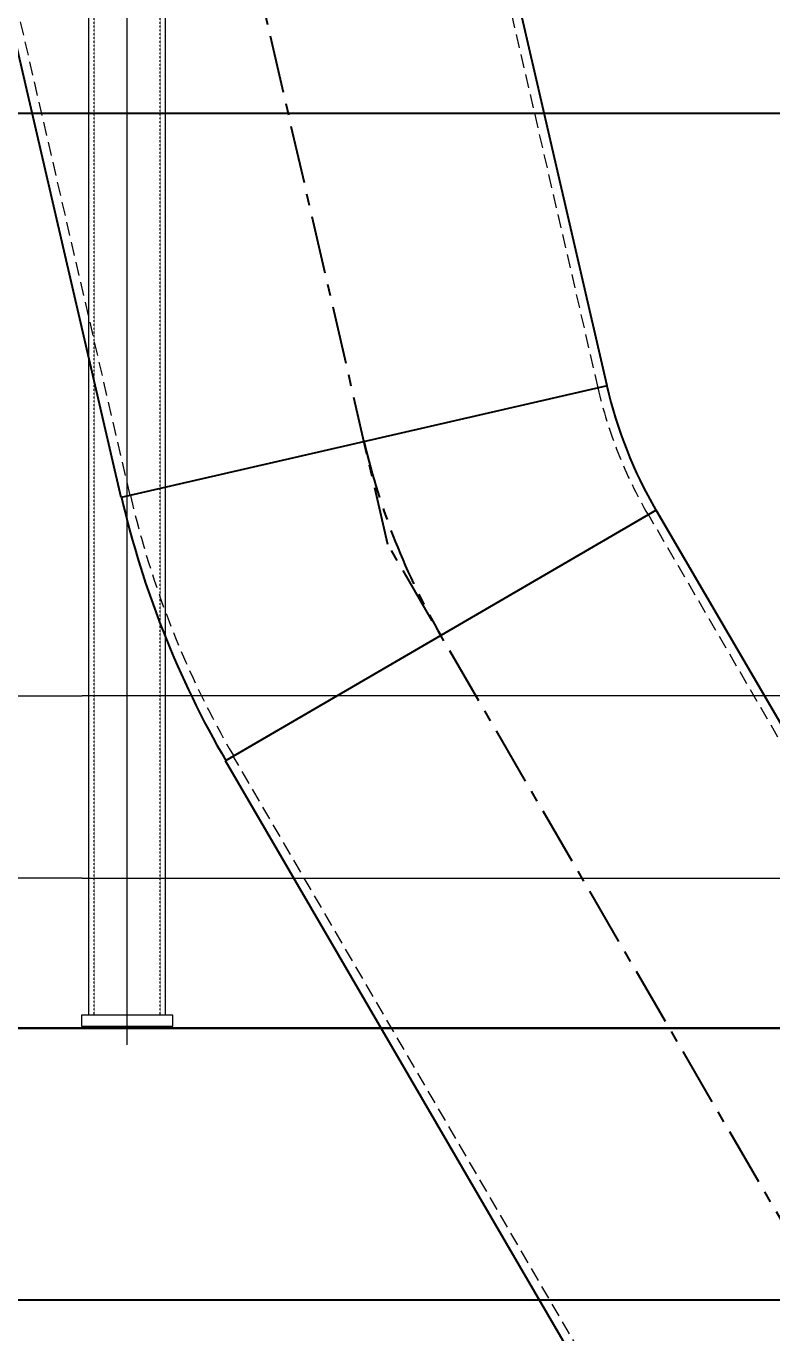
# Model space of a CAD drawing. Header units: millimetres. Extents: x -243837 to -5443, y 40 to 285140.
# Drawn here: x -109050 to -108642, y 116071 to 116787 of the extents above; entities that cross this region are included whole.
import ezdxf

# ---------------------------------------------------------------- set-up
doc = ezdxf.new("R2010")
doc.units = ezdxf.units.MM
for name, pattern in [('CENTER', [50.79999999999998, 31.75, -6.349999999999998, 6.349999999999998, -6.349999999999998]), ('HIDDEN', [0.375, 0.25, -0.125]), ('HIDDEN2', [0.1875, 0.125, -0.0625])]:
    doc.linetypes.add(name, pattern=pattern)
doc.layers.add('object', color=4, linetype='Continuous')
doc.layers.add('object line', color=4, linetype='Continuous')
for name, color, linetype, lineweight in [('OD-44.45NB PIPE', 30, 'Continuous', 13), ('R-OBJECT', 2, 'Continuous', 20), ('sheet BORDER', 253, 'Continuous', 13)]:
    doc.layers.add(name, color=color, linetype=linetype, lineweight=lineweight)
doc.styles.add('KA', font='romans.shx', dxfattribs={"width": 0.7})
doc.dimstyles.new('rakesh', dxfattribs={"dimscale": 160, "dimtxt": 2.5, "dimasz": 1, "dimexe": 0.8, "dimexo": 0.8, "dimgap": 1, "dimtad": 1, "dimdec": 0, "dimzin": 0, "dimdsep": 46, "dimtxsty": 'KA', "dimblk": 'OBLIQUE', "dimcen": 1.5, "dimclrd": 1, "dimclre": 1, "dimclrt": 2, "dimadec": 0, "dimazin": 0, "dimtfac": 1, "dimtdec": 0, "dimtmove": 0, "dimatfit": 2, "dimfxl": 0, "dimtolj": 1, "dimtzin": 0, "dimlwd": -1, "dimlwe": -1, "dimarcsym": 1})
doc.dimstyles.new('rakesh$0', dxfattribs={"dimscale": 160, "dimtxt": 2.5, "dimasz": 1, "dimexe": 0.8, "dimexo": 0.8, "dimgap": 1, "dimtad": 1, "dimdec": 0, "dimzin": 0, "dimdsep": 46, "dimtxsty": 'KA', "dimblk": 'OBLIQUE', "dimcen": 1.5, "dimclrd": 1, "dimclre": 1, "dimclrt": 2, "dimadec": 0, "dimazin": 0, "dimtfac": 1, "dimtdec": 0, "dimtmove": 0, "dimatfit": 2, "dimfxl": 1, "dimtolj": 1, "dimtzin": 0, "dimlwd": -1, "dimlwe": -1, "dimarcsym": 1})

# ---------------------------------------------------------------- blocks, each defined once
blk = doc.blocks.new('_Oblique')
at = {"color": 0, "linetype": 'ByBlock', "lineweight": -2}
blk.add_line((-0.5, -0.5), (0.5, 0.5), dxfattribs=at)
blk = doc.blocks.new('*D224')
at = {"layer": 'DEFPOINTS', "color": 0, "ltscale": 10, "transparency": 16777216}
for p in [(-106760.1625339869, 129714.9167566622), (-190510.5511990689, 125814.7757435649, -169.378960447121), (-106760.1625339869, 110177.2823504886)]:
    blk.add_point(p, dxfattribs=at)
at = {"layer": 'R-OBJECT', "color": 1, "ltscale": 10, "transparency": 16777216}
for p, q in [((-190510.5511990689, 125942.7757435649), (-190510.5511990689, 129906.9167566622)), ((-106760.1625339869, 110305.2823504886), (-106760.1625339869, 129906.9167566622)), ((-190510.5511990689, 129714.9167566622), (-106760.1625339869, 129714.9167566622))]:
    blk.add_line(p, q, dxfattribs=at)
at = {"layer": 'R-OBJECT', "color": 1, "ltscale": 10, "transparency": 16777216, "xscale": 160, "yscale": 160, "zscale": 160, "rotation": 180}
blk.add_blockref('_Oblique', (-190510.5511990689, 129714.9167566622), dxfattribs=at)
at = {"layer": 'R-OBJECT', "color": 1, "ltscale": 10, "transparency": 16777216, "xscale": 160, "yscale": 160, "zscale": 160}
blk.add_blockref('_Oblique', (-106760.1625339869, 129714.9167566622), dxfattribs=at)
at = {"layer": 'R-OBJECT', "color": 2, "ltscale": 10, "transparency": 16777216, "insert": (-148635.3568665279, 130179.6786614242), "char_height": 400, "attachment_point": 5, "style": 'KA'}
blk.add_mtext('\\A1;83750 (HORIZONTAL PULLEY CRS.)', dxfattribs=at)
blk = doc.blocks.new('sdsdfsdfsdf')
at = {"color": 1, "linetype": 'CENTER', "lineweight": 13, "ltscale": 0.1}
for p, q in [((2815.004549968988, -188.8105124612339, -0.1361019462347031), (2815.00454997085, 814.0326351132244, -0.1361019462347031)), ((2815.004549968988, -191.2325038332492, -0.1361019462347031), (2815.00454997085, 814.0011437032372, -0.1361019462347031))]:
    blk.add_line(p, q, dxfattribs=at)
at = {"color": 6, "linetype": 'HIDDEN2', "lineweight": 5, "ltscale": 0.01}
for p, q in [((2797.004266811535, -175.0017189318314, -0.1361019462347031), (2796.994837988168, 804.0145939108916, -0.1361019462347031)), ((2797.004266811535, -175.0017189318314, -0.1361019462347031), (2796.994837988168, 804.0145939108916, -0.1361019462347031)), ((2833.004266811535, -175.0017189318314, -0.1361019462347031), (2832.994838001207, 804.0134602198377, -0.1361019462347031)), ((2833.004266811535, -175.0017189318314, -0.1361019462347031), (2832.994838001207, 804.0134602198377, -0.1361019462347031))]:
    blk.add_line(p, q, dxfattribs=at)
at = {"layer": 'OD-44.45NB PIPE', "lineweight": 13}
for p, q in [((2794.004266807809, -175.0017189318314, -0.1361019462347031), (2793.994837986305, 804.0146883847192, -0.1361019462347031)), ((2794.004266807809, -175.0017189318314, -0.1361019462347031), (2793.994837986305, 804.0146883847192, -0.1361019462347031)), ((2836.004266811535, -175.0017189318314, -0.1361019462347031), (2835.994838001207, 804.0133657455444, -0.1361019462347031)), ((2836.004266811535, -175.0017189318314, -0.1361019462347031), (2835.994838001207, 804.0133657455444, -0.1361019462347031))]:
    blk.add_line(p, q, dxfattribs=at)
at = {"layer": 'sheet BORDER', "color": 6, "lineweight": 13}
blk.add_lwpolyline([(2790.342635508627, -99.95271598175168), (0, -99.94222233630717), (0, 0), (2790.342635508627, -0.01049364544451237)], dxfattribs=at)
at = {"layer": 'sheet BORDER', "color": 6, "lineweight": 13, "elevation": -0.4129506370518357}
blk.add_lwpolyline([(2790.342635508627, -99.95271598175168), (3200.001094006002, -99.94394126487896), (3200.001094006002, -0.001718928571790457), (2790.342635508627, -0.01049364544451237)], dxfattribs=at)
at = {"layer": 'sheet BORDER', "color": 7, "elevation": -0.1361019462347031}
blk.add_lwpolyline([(2790.004266811535, -175.0020284308121), (2790.004077862948, -181.0020284275524), (2840.004077890888, -181.0046008559875), (2840.004266839474, -175.0046008587815)], close=True, dxfattribs=at)
blk = doc.blocks.new('*D228')
at = {"layer": 'DEFPOINTS', "color": 0, "ltscale": 10, "transparency": 16777216}
for p in [(-191009.9361552035, 127989.4407413399), (-191009.9361552035, 115545.1423891635, -13.05689684377734), (-108009.9361552035, 113403.9174580134)]:
    blk.add_point(p, dxfattribs=at)
at = {"layer": 'R-OBJECT', "color": 1, "ltscale": 10, "transparency": 16777216}
for p, q in [((-191009.9361552035, 115673.1423891635), (-191009.9361552035, 128181.4407413399)), ((-108009.9361552035, 113531.9174580134), (-108009.9361552035, 128181.4407413399)), ((-108009.9361552035, 127989.4407413399), (-191009.9361552035, 127989.4407413399))]:
    blk.add_line(p, q, dxfattribs=at)
at = {"layer": 'R-OBJECT', "color": 1, "ltscale": 10, "transparency": 16777216, "xscale": 160, "yscale": 160, "zscale": 160, "rotation": 180}
blk.add_blockref('_Oblique', (-191009.9361552035, 127989.4407413399), dxfattribs=at)
at = {"layer": 'R-OBJECT', "color": 1, "ltscale": 10, "transparency": 16777216, "xscale": 160, "yscale": 160, "zscale": 160}
blk.add_blockref('_Oblique', (-108009.9361552035, 127989.4407413399), dxfattribs=at)
at = {"layer": 'R-OBJECT', "color": 2, "ltscale": 10, "transparency": 16777216, "insert": (-149509.9361552035, 128349.4407413399), "char_height": 400, "attachment_point": 5, "style": 'KA'}
blk.add_mtext('\\A1;83000', dxfattribs=at)
blk = doc.blocks.new('*D267')
at = {"layer": 'DEFPOINTS', "color": 0, "ltscale": 10, "transparency": 16777216}
for p in [(-99129.85616900561, 285140.0177930185), (-118071.5632885124, 111168.1472754011)]:
    blk.add_point(p, dxfattribs=at)
at = {"layer": 'R-OBJECT', "color": 1, "ltscale": 10, "transparency": 16777216}
blk.add_line((-117727.5565044278, 114327.7095746358), (-118071.5632885124, 111168.1472754011), dxfattribs=at)
at = {"layer": 'R-OBJECT', "color": 1, "ltscale": 10, "transparency": 16777216, "xscale": 160, "yscale": 160, "zscale": 160, "rotation": 263.7862272517605}
blk.add_blockref('_Oblique', (-118071.5632885124, 111168.1472754011), dxfattribs=at)
at = {"layer": 'R-OBJECT', "color": 2, "ltscale": 10, "transparency": 16777216, "insert": (-118199.4525323453, 113319.5303991185), "char_height": 400, "attachment_point": 5, "rotation": 83.78622725176051, "style": 'KA'}
blk.add_mtext('\\A1;R175000', dxfattribs=at)
blk = doc.blocks.new('vbf1')
for p, q in [((8367134.683660327, 3695972.29122954, -6876.665167964656), (8366739.919623229, 3697681.291573221, -6901.438312095428)), ((8366868.639274715, 3695911.058628889, -6876.668213516079), (8366473.923768972, 3697619.848872132, -6901.438312095428)), ((8367134.683660327, 3695972.29122954, -6884.300363549362), (8366868.639274717, 3695911.058628889, -6869.033017931424)), ((8367161.62296673, 3695904.295585827, -6883.884696743647), (8366925.684329348, 3695766.956734948, -6876.0273922569)), ((8367922.896318685, 3694596.217431309, -6880.628549724882), (8367161.62296673, 3695904.295585827, -6876.027319634347)), ((8367686.954230857, 3694458.884509246, -6880.62860149247), (8366925.684329348, 3695766.956734948, -6876.027392256845))]:
    blk.add_line(p, q)
at = {"color": 1, "linetype": 'CENTER'}
for p, q in [((8367014.643459897, 3695885.473686587, -6875.852014787217), (8366606.921696101, 3697650.570222676, -6901.438312095428)), ((8367856.643459894, 3694438.684825187, -6880.941166702263), (8367014.643459902, 3695885.473686589, -6875.852014788265))]:
    blk.add_line(p, q, dxfattribs=at)
at = {"ltscale": 10}
for p, q in [((8367856.921696102, 3695620.570222676, -6901.438312095428), (8365356.921696102, 3695620.570222676, -6901.438312095428)), ((8365596.921696102, 3695620.562612305, -6880.941166701982), (8367616.921696102, 3695620.562612305, -6880.941166701982))]:
    blk.add_line(p, q, dxfattribs=at)
at = {"color": 8, "ltscale": 10}
blk.add_line((8367414.421696102, 3695620.570222676, -6901.438312095428), (8365799.421696102, 3695620.570222676, -6901.438312095428), dxfattribs=at)
at = {"extrusion": (0.0512364443404785, 0.0263067978800502, 0.9983400117979062)}
for radius in [244.5, 517.4999999999999]:
    blk.add_arc((-533854.0089888475, -9116971.082839232, 519058.5540381249), radius, 75.80633895474966, 93.02575746500267, dxfattribs=at)
at = {"color": 1, "linetype": 'CENTER', "extrusion": (0.0512364443404785, 0.0263067978800502, 0.9983400117979062)}
blk.add_arc((-533854.0089888466, -9116971.082839224, 519058.5540381248), 381, 75.80633895474966, 93.02575746500267, dxfattribs=at)
at = {"layer": 'R-OBJECT', "color": 3, "linetype": 'HIDDEN', "ltscale": 30}
for p, q in [((8367129.811941385, 3695971.165905344, -6876.665167964656), (8366735.047904287, 3697680.166249025, -6901.438312095428)), ((8366873.510993658, 3695912.183953084, -6876.668213516079), (8366478.795487916, 3697620.974196328, -6901.438312095428)), ((8367918.574878157, 3694593.702445867, -6880.628549724882), (8367157.301526201, 3695901.780600386, -6876.027319634347)), ((8367691.275671386, 3694461.399494688, -6880.62860149247), (8366930.005769876, 3695769.47172039, -6876.027392256845))]:
    blk.add_line(p, q, dxfattribs=at)
at = {"layer": 'R-OBJECT', "color": 3, "linetype": 'HIDDEN', "ltscale": 30, "extrusion": (0.0512364443404785, 0.0263067978800502, 0.9983400117979062)}
for radius in [249.5, 512.5]:
    blk.add_arc((-533854.008988848, -9116971.082839234, 519058.5540381249), radius, 75.80633895474966, 93.02575746500267, dxfattribs=at)
blk = doc.blocks.new('*D397')
at = {"layer": 'DEFPOINTS', "color": 0, "ltscale": 10, "transparency": 16777216}
for p in [(-99129.85616900556, 285140.0177930185), (-130316.9789395866, 112941.4017321076)]:
    blk.add_point(p, dxfattribs=at)
at = {"layer": 'R-OBJECT', "color": 1, "ltscale": 10, "transparency": 16777216}
blk.add_line((-129734.3329127824, 116158.4615489791), (-130316.9789395866, 112941.4017321076), dxfattribs=at)
at = {"layer": 'R-OBJECT', "color": 1, "ltscale": 10, "transparency": 16777216, "xscale": 160, "yscale": 160, "zscale": 160, "rotation": 259.7343612702829}
blk.add_blockref('_Oblique', (-130316.9789395866, 112941.4017321076), dxfattribs=at)
at = {"layer": 'R-OBJECT', "color": 2, "ltscale": 10, "transparency": 16777216, "insert": (-130276.2868428792, 115186.1462458168), "char_height": 400, "attachment_point": 5, "rotation": 79.73436127028286, "style": 'KA'}
blk.add_mtext('\\A1;R175000', dxfattribs=at)

msp = doc.modelspace()

# ---------------------------------------------------------------- linework, layer by layer
at = {"layer": 'object', "color": 6}
msp.add_line((-111810.1649276903, 116739.1460568358), (-105210.1649276996, 116739.1460568358), dxfattribs=at)
at = {"layer": 'object', "color": 6, "elevation": -1749.743104838817}
msp.add_lwpolyline([(-105710.1649276921, 116089.1460568358), (-111310.1649276921, 116089.1460568358)], dxfattribs=at)
at = {"layer": 'object line', "color": 6}
for p, q in [((-105210.1649276996, 116238.1460568358), (-111810.1649276903, 116238.1460568358)), ((-111710.1649276921, 116238.1460568358), (-105310.1649276921, 116238.1460568358))]:
    msp.add_line(p, q, dxfattribs=at)

# ---------------------------------------------------------------- block references
for name, p in [('vbf1', (-8475867.086606435, -3579382.41655547, 6880.941166240221)), ('sdsdfsdfsdf', (-111810.1647455496, 116420.1493715013, 0.1360994967553779))]:
    msp.add_blockref(name, p)

# ---------------------------------------------------------------- dimensions: what is measured, and where the dimension line sits
at = {"layer": 'R-OBJECT', "ltscale": 10}
for center, mpoint, picture, middle in [((-99129.85616900556, 285140.0177930185), (-130316.9789395866, 112941.4017321076), '*D397', (-129922.0496898396, 115121.9898789744)), ((-99129.85616900561, 285140.0177930185), (-118071.5632885124, 111168.1472754011), '*D267', (-117841.5675415662, 113280.5646016155))]:
    dim = msp.add_radius_dim(center=center, mpoint=mpoint, dimstyle='rakesh', override={"dimexe": 1.2, "dimatfit": 3, "dimfxl": 0.18}, dxfattribs=at)
    dim.commit()
    dim.dimension.update_dxf_attribs({"geometry": picture, "text_midpoint": middle, "dimtype": 164})
dim = msp.add_linear_dim(base=(-106760.1625339869, 129714.9167566622), p1=(-190510.5511990689, 125814.7757435649, -169.378960447121), p2=(-106760.1625339869, 110177.2823504886), text='<> (HORIZONTAL PULLEY CRS.)', dimstyle='rakesh', override={"dimexe": 1.2, "dimfxl": 0.18}, dxfattribs=at)
dim.commit()
dim.dimension.update_dxf_attribs({"geometry": '*D224', "text_midpoint": (-148635.3568665279, 130179.6786614242)})
dim = msp.add_linear_dim(base=(-191009.9361552035, 127989.4407413399), p1=(-108009.9361552035, 113403.9174580134), p2=(-191009.9361552035, 115545.1423891635, -13.05689684377734), dimstyle='rakesh$0', override={"dimexe": 1.2, "dimfxl": 0.18}, dxfattribs=at)
dim.commit()
dim.dimension.update_dxf_attribs({"geometry": '*D228', "text_midpoint": (-149509.9361552035, 128349.4407413399)})

doc.saveas('drawing.dxf')
